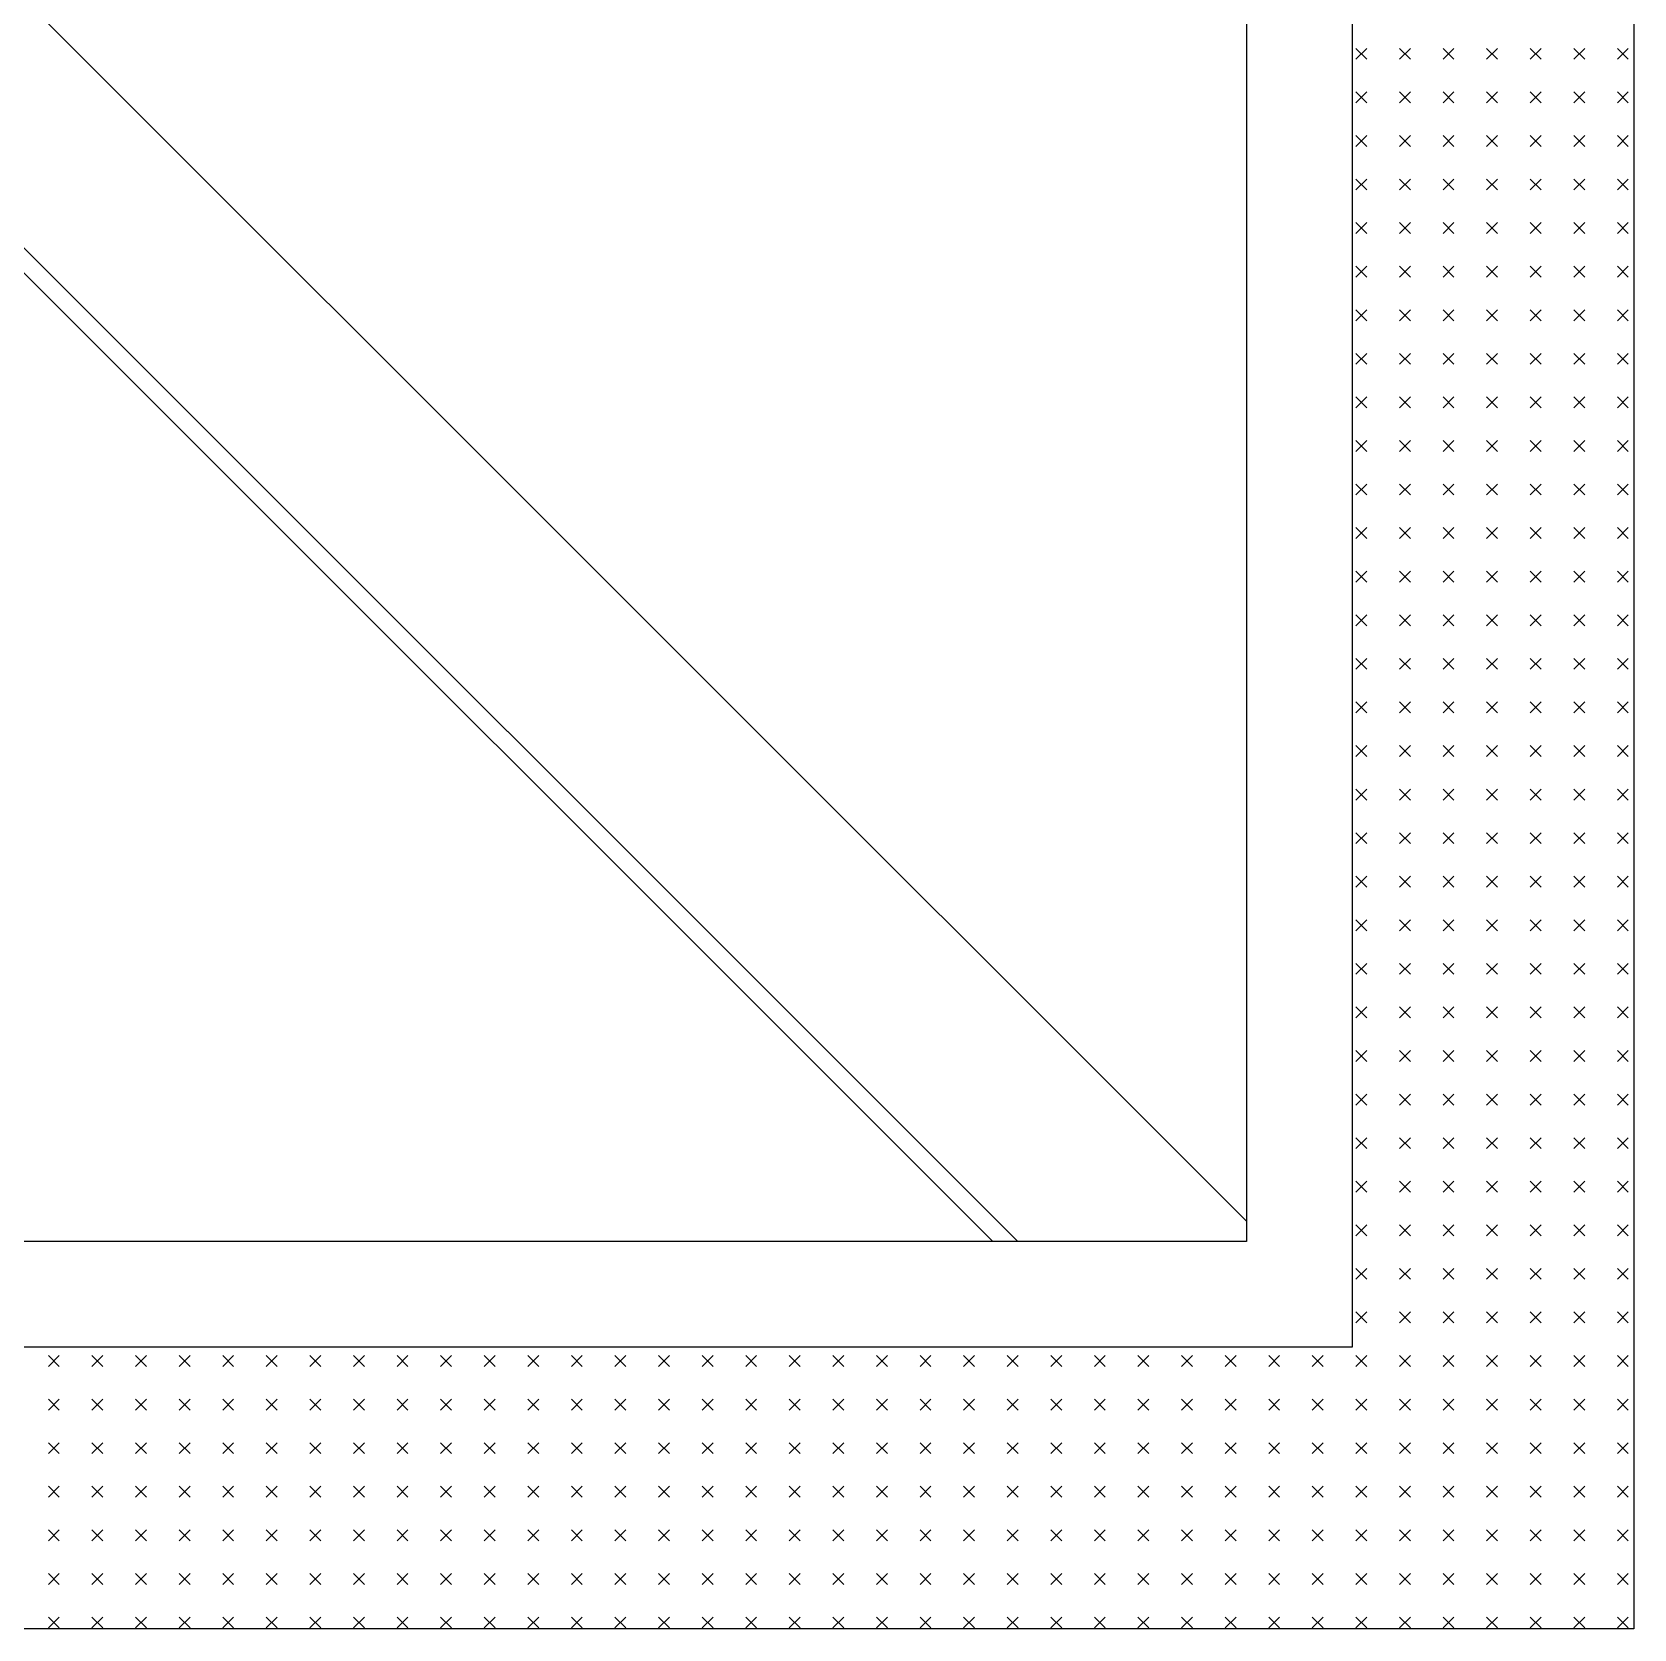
# Model space of a CAD drawing. Extents: x -6243262 to 3079315, y -2914302 to 172723.
# Drawn here: x -5825971.1 to -5825509.5, y -773043.7 to -772583.3 of the extents above; entities that cross this region are included whole.
import ezdxf

# ---------------------------------------------------------------- set-up
doc = ezdxf.new("R2010")
doc.units = 0
doc.header["$LTSCALE"] = 1000
doc.layers.add('fur', color=253, linetype='Continuous')
doc.layers.add('WIRE-通讯', color=4, linetype='Continuous')

# ---------------------------------------------------------------- blocks, each defined once
blk = doc.blocks.new('$plan$00002641')
at = {"layer": 'fur', "color": 0}
for p, q in [((2038.9, -357.56), (2038.9, 393.54)), ((2008.45, -261.2), (1384.17, 363.09)), ((2008.45, -254.02), (1391.34, 363.09)), ((2008.45, -327.11), (2008.45, 363.09)), ((2002.59, -327.11), (1318.25, 357.23)), ((2044.44, 15.02), (2041.3, 18.16)), ((2044.44, 18.16), (2041.3, 15.02)), ((2057, 15.02), (2053.86, 18.16)), ((2057, 18.16), (2053.86, 15.02)), ((2069.56, 15.02), (2066.42, 18.16)), ((2069.56, 18.16), (2066.42, 15.02)), ((2082.12, 15.02), (2078.98, 18.16)), ((2082.12, 18.16), (2078.98, 15.02)), ((2094.68, 15.02), (2091.54, 18.16)), ((2094.68, 18.16), (2091.54, 15.02)), ((2107.24, 15.02), (2104.1, 18.16)), ((2107.24, 18.16), (2104.1, 15.02)), ((2119.8, 15.02), (2116.66, 18.16)), ((2119.8, 18.16), (2116.66, 15.02)), ((2044.44, 2.46), (2041.3, 5.6)), ((2044.44, 5.6), (2041.3, 2.46)), ((2057, 2.46), (2053.86, 5.6)), ((2057, 5.6), (2053.86, 2.46)), ((2069.56, 2.46), (2066.42, 5.6)), ((2069.56, 5.6), (2066.42, 2.46)), ((2082.12, 2.46), (2078.98, 5.6)), ((2082.12, 5.6), (2078.98, 2.46)), ((2094.68, 2.46), (2091.54, 5.6)), ((2094.68, 5.6), (2091.54, 2.46)), ((2107.24, 2.46), (2104.1, 5.6)), ((2107.24, 5.6), (2104.1, 2.46)), ((2119.8, 2.46), (2116.66, 5.6)), ((2119.8, 5.6), (2116.66, 2.46)), ((2044.44, -10.1), (2041.3, -6.96)), ((2044.44, -6.96), (2041.3, -10.1)), ((2057, -10.1), (2053.86, -6.96)), ((2057, -6.96), (2053.86, -10.1)), ((2069.56, -10.1), (2066.42, -6.96)), ((2069.56, -6.96), (2066.42, -10.1)), ((2082.12, -10.1), (2078.98, -6.96)), ((2082.12, -6.96), (2078.98, -10.1)), ((2094.68, -10.1), (2091.54, -6.96)), ((2094.68, -6.96), (2091.54, -10.1)), ((2107.24, -10.1), (2104.1, -6.96)), ((2107.24, -6.96), (2104.1, -10.1)), ((2119.8, -10.1), (2116.66, -6.96)), ((2119.8, -6.96), (2116.66, -10.1)), ((2044.44, -22.66), (2041.3, -19.52)), ((2044.44, -19.52), (2041.3, -22.66)), ((2057, -22.66), (2053.86, -19.52)), ((2057, -19.52), (2053.86, -22.66)), ((2069.56, -22.66), (2066.42, -19.52)), ((2069.56, -19.52), (2066.42, -22.66)), ((2082.12, -22.66), (2078.98, -19.52)), ((2082.12, -19.52), (2078.98, -22.66)), ((2094.68, -22.66), (2091.54, -19.52)), ((2094.68, -19.52), (2091.54, -22.66)), ((2107.24, -22.66), (2104.1, -19.52)), ((2107.24, -19.52), (2104.1, -22.66)), ((2119.8, -22.66), (2116.66, -19.52)), ((2119.8, -19.52), (2116.66, -22.66)), ((2044.44, -35.22), (2041.3, -32.08)), ((2044.44, -32.08), (2041.3, -35.22)), ((2057, -35.22), (2053.86, -32.08)), ((2057, -32.08), (2053.86, -35.22)), ((2069.56, -35.22), (2066.42, -32.08)), ((2069.56, -32.08), (2066.42, -35.22)), ((2082.12, -35.22), (2078.98, -32.08)), ((2082.12, -32.08), (2078.98, -35.22)), ((2094.68, -35.22), (2091.54, -32.08)), ((2094.68, -32.08), (2091.54, -35.22)), ((2107.24, -35.22), (2104.1, -32.08)), ((2107.24, -32.08), (2104.1, -35.22)), ((2119.8, -35.22), (2116.66, -32.08)), ((2119.8, -32.08), (2116.66, -35.22)), ((2044.44, -47.78), (2041.3, -44.64)), ((2044.44, -44.64), (2041.3, -47.78)), ((2057, -47.78), (2053.86, -44.64)), ((2057, -44.64), (2053.86, -47.78)), ((2069.56, -47.78), (2066.42, -44.64)), ((2069.56, -44.64), (2066.42, -47.78)), ((2082.12, -47.78), (2078.98, -44.64)), ((2082.12, -44.64), (2078.98, -47.78)), ((2094.68, -47.78), (2091.54, -44.64)), ((2094.68, -44.64), (2091.54, -47.78)), ((2107.24, -47.78), (2104.1, -44.64)), ((2107.24, -44.64), (2104.1, -47.78)), ((2119.8, -47.78), (2116.66, -44.64)), ((2119.8, -44.64), (2116.66, -47.78)), ((2044.44, -60.34), (2041.3, -57.2)), ((2044.44, -57.2), (2041.3, -60.34)), ((2057, -60.34), (2053.86, -57.2)), ((2057, -57.2), (2053.86, -60.34)), ((2069.56, -60.34), (2066.42, -57.2)), ((2069.56, -57.2), (2066.42, -60.34)), ((2082.12, -60.34), (2078.98, -57.2)), ((2082.12, -57.2), (2078.98, -60.34)), ((2094.68, -60.34), (2091.54, -57.2)), ((2094.68, -57.2), (2091.54, -60.34)), ((2107.24, -60.34), (2104.1, -57.2)), ((2107.24, -57.2), (2104.1, -60.34)), ((2119.8, -60.34), (2116.66, -57.2)), ((2119.8, -57.2), (2116.66, -60.34)), ((2044.44, -72.9), (2041.3, -69.76)), ((2044.44, -69.76), (2041.3, -72.9)), ((2057, -72.9), (2053.86, -69.76)), ((2057, -69.76), (2053.86, -72.9)), ((2069.56, -72.9), (2066.42, -69.76)), ((2069.56, -69.76), (2066.42, -72.9)), ((2082.12, -72.9), (2078.98, -69.76)), ((2082.12, -69.76), (2078.98, -72.9)), ((2094.68, -72.9), (2091.54, -69.76)), ((2094.68, -69.76), (2091.54, -72.9)), ((2107.24, -72.9), (2104.1, -69.76)), ((2107.24, -69.76), (2104.1, -72.9)), ((2119.8, -72.9), (2116.66, -69.76)), ((2119.8, -69.76), (2116.66, -72.9)), ((2044.44, -85.46), (2041.3, -82.32)), ((2044.44, -82.32), (2041.3, -85.46)), ((2057, -85.46), (2053.86, -82.32)), ((2057, -82.32), (2053.86, -85.46)), ((2069.56, -85.46), (2066.42, -82.32)), ((2069.56, -82.32), (2066.42, -85.46)), ((2082.12, -85.46), (2078.98, -82.32)), ((2082.12, -82.32), (2078.98, -85.46)), ((2094.68, -85.46), (2091.54, -82.32)), ((2094.68, -82.32), (2091.54, -85.46)), ((2107.24, -85.46), (2104.1, -82.32)), ((2107.24, -82.32), (2104.1, -85.46)), ((2119.8, -85.46), (2116.66, -82.32)), ((2119.8, -82.32), (2116.66, -85.46)), ((2044.44, -98.02), (2041.3, -94.88)), ((2044.44, -94.88), (2041.3, -98.02)), ((2057, -98.02), (2053.86, -94.88)), ((2057, -94.88), (2053.86, -98.02)), ((2069.56, -98.02), (2066.42, -94.88)), ((2069.56, -94.88), (2066.42, -98.02)), ((2082.12, -98.02), (2078.98, -94.88)), ((2082.12, -94.88), (2078.98, -98.02)), ((2094.68, -98.02), (2091.54, -94.88)), ((2094.68, -94.88), (2091.54, -98.02)), ((2107.24, -98.02), (2104.1, -94.88)), ((2107.24, -94.88), (2104.1, -98.02)), ((2119.8, -98.02), (2116.66, -94.88)), ((2119.8, -94.88), (2116.66, -98.02)), ((2044.44, -110.58), (2041.3, -107.44)), ((2044.44, -107.44), (2041.3, -110.58)), ((2057, -110.58), (2053.86, -107.44)), ((2057, -107.44), (2053.86, -110.58)), ((2069.56, -110.58), (2066.42, -107.44)), ((2069.56, -107.44), (2066.42, -110.58)), ((2082.12, -110.58), (2078.98, -107.44)), ((2082.12, -107.44), (2078.98, -110.58)), ((2094.68, -110.58), (2091.54, -107.44)), ((2094.68, -107.44), (2091.54, -110.58)), ((2107.24, -110.58), (2104.1, -107.44)), ((2107.24, -107.44), (2104.1, -110.58)), ((2119.8, -110.58), (2116.66, -107.44)), ((2119.8, -107.44), (2116.66, -110.58)), ((2044.44, -123.14), (2041.3, -120)), ((2044.44, -120), (2041.3, -123.14)), ((2057, -123.14), (2053.86, -120)), ((2057, -120), (2053.86, -123.14)), ((2069.56, -123.14), (2066.42, -120)), ((2069.56, -120), (2066.42, -123.14)), ((2082.12, -123.14), (2078.98, -120)), ((2082.12, -120), (2078.98, -123.14)), ((2094.68, -123.14), (2091.54, -120)), ((2094.68, -120), (2091.54, -123.14)), ((2107.24, -123.14), (2104.1, -120)), ((2107.24, -120), (2104.1, -123.14)), ((2119.8, -123.14), (2116.66, -120)), ((2119.8, -120), (2116.66, -123.14)), ((2044.44, -135.7), (2041.3, -132.56)), ((2044.44, -132.56), (2041.3, -135.7)), ((2057, -135.7), (2053.86, -132.56)), ((2057, -132.56), (2053.86, -135.7)), ((2069.56, -135.7), (2066.42, -132.56)), ((2069.56, -132.56), (2066.42, -135.7)), ((2082.12, -135.7), (2078.98, -132.56)), ((2082.12, -132.56), (2078.98, -135.7)), ((2094.68, -135.7), (2091.54, -132.56)), ((2094.68, -132.56), (2091.54, -135.7)), ((2107.24, -135.7), (2104.1, -132.56)), ((2107.24, -132.56), (2104.1, -135.7)), ((2119.8, -135.7), (2116.66, -132.56)), ((2119.8, -132.56), (2116.66, -135.7)), ((2044.44, -148.26), (2041.3, -145.12)), ((2044.44, -145.12), (2041.3, -148.26)), ((2057, -148.26), (2053.86, -145.12)), ((2057, -145.12), (2053.86, -148.26)), ((2069.56, -148.26), (2066.42, -145.12)), ((2069.56, -145.12), (2066.42, -148.26)), ((2082.12, -148.26), (2078.98, -145.12)), ((2082.12, -145.12), (2078.98, -148.26)), ((2094.68, -148.26), (2091.54, -145.12)), ((2094.68, -145.12), (2091.54, -148.26)), ((2107.24, -148.26), (2104.1, -145.12)), ((2107.24, -145.12), (2104.1, -148.26)), ((2119.8, -148.26), (2116.66, -145.12)), ((2119.8, -145.12), (2116.66, -148.26)), ((2044.44, -160.82), (2041.3, -157.68)), ((2044.44, -157.68), (2041.3, -160.82)), ((2057, -160.82), (2053.86, -157.68)), ((2057, -157.68), (2053.86, -160.82)), ((2069.56, -160.82), (2066.42, -157.68)), ((2069.56, -157.68), (2066.42, -160.82)), ((2082.12, -160.82), (2078.98, -157.68)), ((2082.12, -157.68), (2078.98, -160.82)), ((2094.68, -160.82), (2091.54, -157.68)), ((2094.68, -157.68), (2091.54, -160.82)), ((2107.24, -160.82), (2104.1, -157.68)), ((2107.24, -157.68), (2104.1, -160.82)), ((2119.8, -160.82), (2116.66, -157.68)), ((2119.8, -157.68), (2116.66, -160.82)), ((2044.44, -173.38), (2041.3, -170.24)), ((2044.44, -170.24), (2041.3, -173.38)), ((2057, -173.38), (2053.86, -170.24)), ((2057, -170.24), (2053.86, -173.38)), ((2069.56, -173.38), (2066.42, -170.24)), ((2069.56, -170.24), (2066.42, -173.38)), ((2082.12, -173.38), (2078.98, -170.24)), ((2082.12, -170.24), (2078.98, -173.38)), ((2094.68, -173.38), (2091.54, -170.24)), ((2094.68, -170.24), (2091.54, -173.38)), ((2107.24, -173.38), (2104.1, -170.24)), ((2107.24, -170.24), (2104.1, -173.38)), ((2119.8, -173.38), (2116.66, -170.24)), ((2119.8, -170.24), (2116.66, -173.38)), ((2044.44, -185.94), (2041.3, -182.8)), ((2044.44, -182.8), (2041.3, -185.94)), ((2057, -185.94), (2053.86, -182.8)), ((2057, -182.8), (2053.86, -185.94)), ((2069.56, -185.94), (2066.42, -182.8)), ((2069.56, -182.8), (2066.42, -185.94)), ((2082.12, -185.94), (2078.98, -182.8)), ((2082.12, -182.8), (2078.98, -185.94)), ((2094.68, -185.94), (2091.54, -182.8)), ((2094.68, -182.8), (2091.54, -185.94)), ((2107.24, -185.94), (2104.1, -182.8)), ((2107.24, -182.8), (2104.1, -185.94)), ((2119.8, -185.94), (2116.66, -182.8)), ((2119.8, -182.8), (2116.66, -185.94)), ((2044.44, -195.36), (2041.3, -198.5)), ((2044.44, -198.5), (2041.3, -195.36)), ((2057, -198.5), (2053.86, -195.36)), ((2057, -195.36), (2053.86, -198.5)), ((2069.56, -198.5), (2066.42, -195.36)), ((2069.56, -195.36), (2066.42, -198.5)), ((2082.12, -198.5), (2078.98, -195.36)), ((2082.12, -195.36), (2078.98, -198.5)), ((2094.68, -198.5), (2091.54, -195.36)), ((2094.68, -195.36), (2091.54, -198.5)), ((2107.24, -198.5), (2104.1, -195.36)), ((2107.24, -195.36), (2104.1, -198.5)), ((2119.8, -198.5), (2116.66, -195.36)), ((2119.8, -195.36), (2116.66, -198.5)), ((2044.44, -207.92), (2041.3, -211.06)), ((2044.44, -211.06), (2041.3, -207.92)), ((2057, -207.92), (2053.86, -211.06)), ((2057, -211.06), (2053.86, -207.92)), ((2069.56, -211.06), (2066.42, -207.92)), ((2069.56, -207.92), (2066.42, -211.06)), ((2082.12, -211.06), (2078.98, -207.92)), ((2082.12, -207.92), (2078.98, -211.06)), ((2094.68, -211.06), (2091.54, -207.92)), ((2094.68, -207.92), (2091.54, -211.06)), ((2107.24, -211.06), (2104.1, -207.92)), ((2107.24, -207.92), (2104.1, -211.06)), ((2119.8, -211.06), (2116.66, -207.92)), ((2119.8, -207.92), (2116.66, -211.06)), ((2044.44, -220.48), (2041.3, -223.62)), ((2044.44, -223.62), (2041.3, -220.48)), ((2057, -220.48), (2053.86, -223.62)), ((2057, -223.62), (2053.86, -220.48)), ((2069.56, -223.62), (2066.42, -220.48)), ((2069.56, -220.48), (2066.42, -223.62)), ((2082.12, -223.62), (2078.98, -220.48)), ((2082.12, -220.48), (2078.98, -223.62)), ((2094.68, -223.62), (2091.54, -220.48)), ((2094.68, -220.48), (2091.54, -223.62)), ((2107.24, -223.62), (2104.1, -220.48)), ((2107.24, -220.48), (2104.1, -223.62)), ((2119.8, -223.62), (2116.66, -220.48)), ((2119.8, -220.48), (2116.66, -223.62)), ((2044.44, -233.04), (2041.3, -236.18)), ((2044.44, -236.18), (2041.3, -233.04)), ((2057, -236.18), (2053.86, -233.04)), ((2057, -233.04), (2053.86, -236.18)), ((2069.56, -236.18), (2066.42, -233.04)), ((2069.56, -233.04), (2066.42, -236.18)), ((2082.12, -236.18), (2078.98, -233.04)), ((2082.12, -233.04), (2078.98, -236.18)), ((2094.68, -236.18), (2091.54, -233.04)), ((2094.68, -233.04), (2091.54, -236.18)), ((2107.24, -236.18), (2104.1, -233.04)), ((2107.24, -233.04), (2104.1, -236.18)), ((2119.8, -236.18), (2116.66, -233.04)), ((2119.8, -233.04), (2116.66, -236.18)), ((2044.44, -248.74), (2041.3, -245.6)), ((2044.44, -245.6), (2041.3, -248.74)), ((2057, -248.74), (2053.86, -245.6)), ((2057, -245.6), (2053.86, -248.74)), ((2069.56, -248.74), (2066.42, -245.6)), ((2069.56, -245.6), (2066.42, -248.74)), ((2082.12, -248.74), (2078.98, -245.6)), ((2082.12, -245.6), (2078.98, -248.74)), ((2094.68, -248.74), (2091.54, -245.6)), ((2094.68, -245.6), (2091.54, -248.74)), ((2107.24, -248.74), (2104.1, -245.6)), ((2107.24, -245.6), (2104.1, -248.74)), ((2119.8, -248.74), (2116.66, -245.6)), ((2119.8, -245.6), (2116.66, -248.74)), ((2044.44, -261.3), (2041.3, -258.16)), ((2044.44, -258.16), (2041.3, -261.3)), ((2057, -261.3), (2053.86, -258.16)), ((2057, -258.16), (2053.86, -261.3)), ((2069.56, -261.3), (2066.42, -258.16)), ((2069.56, -258.16), (2066.42, -261.3)), ((2082.12, -261.3), (2078.98, -258.16)), ((2082.12, -258.16), (2078.98, -261.3)), ((2094.68, -261.3), (2091.54, -258.16)), ((2094.68, -258.16), (2091.54, -261.3)), ((2107.24, -261.3), (2104.1, -258.16)), ((2107.24, -258.16), (2104.1, -261.3)), ((2119.8, -261.3), (2116.66, -258.16)), ((2119.8, -258.16), (2116.66, -261.3)), ((2044.44, -273.86), (2041.3, -270.72)), ((2044.44, -270.72), (2041.3, -273.86)), ((2057, -273.86), (2053.86, -270.72)), ((2057, -270.72), (2053.86, -273.86)), ((2069.56, -273.86), (2066.42, -270.72)), ((2069.56, -270.72), (2066.42, -273.86)), ((2082.12, -273.86), (2078.98, -270.72)), ((2082.12, -270.72), (2078.98, -273.86)), ((2094.68, -273.86), (2091.54, -270.72)), ((2094.68, -270.72), (2091.54, -273.86)), ((2107.24, -273.86), (2104.1, -270.72)), ((2107.24, -270.72), (2104.1, -273.86)), ((2119.8, -273.86), (2116.66, -270.72)), ((2119.8, -270.72), (2116.66, -273.86)), ((2044.44, -286.42), (2041.3, -283.28)), ((2044.44, -283.28), (2041.3, -286.42)), ((2057, -286.42), (2053.86, -283.28)), ((2057, -283.28), (2053.86, -286.42)), ((2069.56, -286.42), (2066.42, -283.28)), ((2069.56, -283.28), (2066.42, -286.42)), ((2082.12, -286.42), (2078.98, -283.28)), ((2082.12, -283.28), (2078.98, -286.42)), ((2094.68, -286.42), (2091.54, -283.28)), ((2094.68, -283.28), (2091.54, -286.42)), ((2107.24, -286.42), (2104.1, -283.28)), ((2107.24, -283.28), (2104.1, -286.42)), ((2119.8, -286.42), (2116.66, -283.28)), ((2119.8, -283.28), (2116.66, -286.42)), ((2044.44, -298.98), (2041.3, -295.84)), ((2044.44, -295.84), (2041.3, -298.98)), ((2057, -298.98), (2053.86, -295.84)), ((2057, -295.84), (2053.86, -298.98)), ((2069.56, -298.98), (2066.42, -295.84)), ((2069.56, -295.84), (2066.42, -298.98)), ((2082.12, -298.98), (2078.98, -295.84)), ((2082.12, -295.84), (2078.98, -298.98)), ((2094.68, -298.98), (2091.54, -295.84)), ((2094.68, -295.84), (2091.54, -298.98)), ((2107.24, -298.98), (2104.1, -295.84)), ((2107.24, -295.84), (2104.1, -298.98)), ((2119.8, -298.98), (2116.66, -295.84)), ((2119.8, -295.84), (2116.66, -298.98)), ((2044.44, -311.54), (2041.3, -308.4)), ((2044.44, -308.4), (2041.3, -311.54)), ((2057, -311.54), (2053.86, -308.4)), ((2057, -308.4), (2053.86, -311.54)), ((2069.56, -311.54), (2066.42, -308.4)), ((2069.56, -308.4), (2066.42, -311.54)), ((2082.12, -311.54), (2078.98, -308.4)), ((2082.12, -308.4), (2078.98, -311.54)), ((2094.68, -311.54), (2091.54, -308.4)), ((2094.68, -308.4), (2091.54, -311.54)), ((2107.24, -311.54), (2104.1, -308.4)), ((2107.24, -308.4), (2104.1, -311.54)), ((2119.8, -311.54), (2116.66, -308.4)), ((2119.8, -308.4), (2116.66, -311.54)), ((2044.44, -324.1), (2041.3, -320.96)), ((2044.44, -320.96), (2041.3, -324.1)), ((2057, -324.1), (2053.86, -320.96)), ((2057, -320.96), (2053.86, -324.1)), ((2069.56, -324.1), (2066.42, -320.96)), ((2069.56, -320.96), (2066.42, -324.1)), ((2082.12, -324.1), (2078.98, -320.96)), ((2082.12, -320.96), (2078.98, -324.1)), ((2094.68, -324.1), (2091.54, -320.96)), ((2094.68, -320.96), (2091.54, -324.1)), ((2107.24, -324.1), (2104.1, -320.96)), ((2107.24, -320.96), (2104.1, -324.1)), ((2119.8, -324.1), (2116.66, -320.96)), ((2119.8, -320.96), (2116.66, -324.1)), ((1318.25, -327.11), (2008.45, -327.11)), ((2044.44, -336.66), (2041.3, -333.52)), ((2044.44, -333.52), (2041.3, -336.66)), ((2057, -336.66), (2053.86, -333.52)), ((2057, -333.52), (2053.86, -336.66)), ((2069.56, -336.66), (2066.42, -333.52)), ((2069.56, -333.52), (2066.42, -336.66)), ((2082.12, -336.66), (2078.98, -333.52)), ((2082.12, -333.52), (2078.98, -336.66)), ((2094.68, -336.66), (2091.54, -333.52)), ((2094.68, -333.52), (2091.54, -336.66)), ((2107.24, -336.66), (2104.1, -333.52)), ((2107.24, -333.52), (2104.1, -336.66)), ((2119.8, -336.66), (2116.66, -333.52)), ((2119.8, -333.52), (2116.66, -336.66)), ((2044.44, -349.22), (2041.3, -346.08)), ((2044.44, -346.08), (2041.3, -349.22)), ((2057, -349.22), (2053.86, -346.08)), ((2057, -346.08), (2053.86, -349.22)), ((2069.56, -349.22), (2066.42, -346.08)), ((2069.56, -346.08), (2066.42, -349.22)), ((2082.12, -349.22), (2078.98, -346.08)), ((2082.12, -346.08), (2078.98, -349.22)), ((2094.68, -349.22), (2091.54, -346.08)), ((2094.68, -346.08), (2091.54, -349.22)), ((2107.24, -349.22), (2104.1, -346.08)), ((2107.24, -346.08), (2104.1, -349.22)), ((2119.8, -349.22), (2116.66, -346.08)), ((2119.8, -346.08), (2116.66, -349.22)), ((1287.8, -357.56), (2038.9, -357.56)), ((1667.64, -358.64), (1664.5, -361.78)), ((1667.64, -361.78), (1664.5, -358.64)), ((1680.2, -358.64), (1677.06, -361.78)), ((1680.2, -361.78), (1677.06, -358.64)), ((1692.76, -358.64), (1689.62, -361.78)), ((1692.76, -361.78), (1689.62, -358.64)), ((1705.32, -358.64), (1702.18, -361.78)), ((1705.32, -361.78), (1702.18, -358.64)), ((1717.88, -358.64), (1714.74, -361.78)), ((1717.88, -361.78), (1714.74, -358.64)), ((1730.44, -358.64), (1727.3, -361.78)), ((1730.44, -361.78), (1727.3, -358.64)), ((1743, -358.64), (1739.86, -361.78)), ((1743, -361.78), (1739.86, -358.64)), ((1755.56, -358.64), (1752.42, -361.78)), ((1755.56, -361.78), (1752.42, -358.64)), ((1768.12, -358.64), (1764.98, -361.78)), ((1768.12, -361.78), (1764.98, -358.64)), ((1780.68, -358.64), (1777.54, -361.78)), ((1780.68, -361.78), (1777.54, -358.64)), ((1793.24, -358.64), (1790.1, -361.78)), ((1793.24, -361.78), (1790.1, -358.64)), ((1805.8, -358.64), (1802.66, -361.78)), ((1805.8, -361.78), (1802.66, -358.64)), ((1818.36, -358.64), (1815.22, -361.78)), ((1818.36, -361.78), (1815.22, -358.64)), ((1830.92, -358.64), (1827.78, -361.78)), ((1830.92, -361.78), (1827.78, -358.64)), ((1843.48, -358.64), (1840.34, -361.78)), ((1843.48, -361.78), (1840.34, -358.64)), ((1856.04, -358.64), (1852.9, -361.78)), ((1856.04, -361.78), (1852.9, -358.64)), ((1868.6, -358.64), (1865.46, -361.78)), ((1868.6, -361.78), (1865.46, -358.64)), ((1881.16, -358.64), (1878.02, -361.78)), ((1881.16, -361.78), (1878.02, -358.64)), ((1893.72, -358.64), (1890.58, -361.78)), ((1893.72, -361.78), (1890.58, -358.64)), ((1906.28, -358.64), (1903.14, -361.78)), ((1906.28, -361.78), (1903.14, -358.64)), ((1918.84, -358.64), (1915.7, -361.78)), ((1918.84, -361.78), (1915.7, -358.64)), ((1931.4, -361.78), (1928.26, -358.64)), ((1931.4, -358.64), (1928.26, -361.78)), ((1943.96, -361.78), (1940.82, -358.64)), ((1943.96, -358.64), (1940.82, -361.78)), ((1956.52, -361.78), (1953.38, -358.64)), ((1956.52, -358.64), (1953.38, -361.78)), ((1969.08, -361.78), (1965.94, -358.64)), ((1969.08, -358.64), (1965.94, -361.78)), ((1981.64, -361.78), (1978.5, -358.64)), ((1981.64, -358.64), (1978.5, -361.78)), ((1994.2, -361.78), (1991.06, -358.64)), ((1994.2, -358.64), (1991.06, -361.78)), ((2006.76, -361.78), (2003.62, -358.64)), ((2006.76, -358.64), (2003.62, -361.78)), ((2019.32, -361.78), (2016.18, -358.64)), ((2019.32, -358.64), (2016.18, -361.78)), ((2031.88, -361.78), (2028.74, -358.64)), ((2031.88, -358.64), (2028.74, -361.78)), ((2044.44, -361.78), (2041.3, -358.64)), ((2044.44, -358.64), (2041.3, -361.78)), ((2057, -361.78), (2053.86, -358.64)), ((2057, -358.64), (2053.86, -361.78)), ((2069.56, -361.78), (2066.42, -358.64)), ((2069.56, -358.64), (2066.42, -361.78)), ((2082.12, -361.78), (2078.98, -358.64)), ((2082.12, -358.64), (2078.98, -361.78)), ((2094.68, -361.78), (2091.54, -358.64)), ((2094.68, -358.64), (2091.54, -361.78)), ((2107.24, -361.78), (2104.1, -358.64)), ((2107.24, -358.64), (2104.1, -361.78)), ((2119.8, -361.78), (2116.66, -358.64)), ((2119.8, -358.64), (2116.66, -361.78)), ((1667.64, -371.2), (1664.5, -374.34)), ((1667.64, -374.34), (1664.5, -371.2)), ((1680.2, -371.2), (1677.06, -374.34)), ((1680.2, -374.34), (1677.06, -371.2)), ((1692.76, -371.2), (1689.62, -374.34)), ((1692.76, -374.34), (1689.62, -371.2)), ((1705.32, -371.2), (1702.18, -374.34)), ((1705.32, -374.34), (1702.18, -371.2)), ((1717.88, -371.2), (1714.74, -374.34)), ((1717.88, -374.34), (1714.74, -371.2)), ((1730.44, -371.2), (1727.3, -374.34)), ((1730.44, -374.34), (1727.3, -371.2)), ((1743, -371.2), (1739.86, -374.34)), ((1743, -374.34), (1739.86, -371.2)), ((1755.56, -371.2), (1752.42, -374.34)), ((1755.56, -374.34), (1752.42, -371.2)), ((1768.12, -371.2), (1764.98, -374.34)), ((1768.12, -374.34), (1764.98, -371.2)), ((1780.68, -371.2), (1777.54, -374.34)), ((1780.68, -374.34), (1777.54, -371.2)), ((1793.24, -371.2), (1790.1, -374.34)), ((1793.24, -374.34), (1790.1, -371.2)), ((1805.8, -371.2), (1802.66, -374.34)), ((1805.8, -374.34), (1802.66, -371.2)), ((1818.36, -371.2), (1815.22, -374.34)), ((1818.36, -374.34), (1815.22, -371.2)), ((1830.92, -371.2), (1827.78, -374.34)), ((1830.92, -374.34), (1827.78, -371.2)), ((1843.48, -371.2), (1840.34, -374.34)), ((1843.48, -374.34), (1840.34, -371.2)), ((1856.04, -371.2), (1852.9, -374.34)), ((1856.04, -374.34), (1852.9, -371.2)), ((1868.6, -371.2), (1865.46, -374.34)), ((1868.6, -374.34), (1865.46, -371.2)), ((1881.16, -371.2), (1878.02, -374.34)), ((1881.16, -374.34), (1878.02, -371.2)), ((1893.72, -371.2), (1890.58, -374.34)), ((1893.72, -374.34), (1890.58, -371.2)), ((1906.28, -371.2), (1903.14, -374.34)), ((1906.28, -374.34), (1903.14, -371.2)), ((1918.84, -374.34), (1915.7, -371.2)), ((1918.84, -371.2), (1915.7, -374.34)), ((1931.4, -374.34), (1928.26, -371.2)), ((1931.4, -371.2), (1928.26, -374.34)), ((1943.96, -374.34), (1940.82, -371.2)), ((1943.96, -371.2), (1940.82, -374.34)), ((1956.52, -374.34), (1953.38, -371.2)), ((1956.52, -371.2), (1953.38, -374.34)), ((1969.08, -374.34), (1965.94, -371.2)), ((1969.08, -371.2), (1965.94, -374.34)), ((1981.64, -374.34), (1978.5, -371.2)), ((1981.64, -371.2), (1978.5, -374.34)), ((1994.2, -374.34), (1991.06, -371.2)), ((1994.2, -371.2), (1991.06, -374.34)), ((2006.76, -374.34), (2003.62, -371.2)), ((2006.76, -371.2), (2003.62, -374.34)), ((2019.32, -374.34), (2016.18, -371.2)), ((2019.32, -371.2), (2016.18, -374.34)), ((2031.88, -374.34), (2028.74, -371.2)), ((2031.88, -371.2), (2028.74, -374.34)), ((2044.44, -374.34), (2041.3, -371.2)), ((2044.44, -371.2), (2041.3, -374.34)), ((2057, -374.34), (2053.86, -371.2)), ((2057, -371.2), (2053.86, -374.34)), ((2069.56, -374.34), (2066.42, -371.2)), ((2069.56, -371.2), (2066.42, -374.34)), ((2082.12, -374.34), (2078.98, -371.2)), ((2082.12, -371.2), (2078.98, -374.34)), ((2094.68, -374.34), (2091.54, -371.2)), ((2094.68, -371.2), (2091.54, -374.34)), ((2107.24, -374.34), (2104.1, -371.2)), ((2107.24, -371.2), (2104.1, -374.34)), ((2119.8, -374.34), (2116.66, -371.2)), ((2119.8, -371.2), (2116.66, -374.34)), ((1667.64, -383.76), (1664.5, -386.9)), ((1667.64, -386.9), (1664.5, -383.76)), ((1680.2, -383.76), (1677.06, -386.9)), ((1680.2, -386.9), (1677.06, -383.76)), ((1692.76, -383.76), (1689.62, -386.9)), ((1692.76, -386.9), (1689.62, -383.76)), ((1705.32, -383.76), (1702.18, -386.9)), ((1705.32, -386.9), (1702.18, -383.76)), ((1717.88, -383.76), (1714.74, -386.9)), ((1717.88, -386.9), (1714.74, -383.76)), ((1730.44, -383.76), (1727.3, -386.9)), ((1730.44, -386.9), (1727.3, -383.76)), ((1743, -383.76), (1739.86, -386.9)), ((1743, -386.9), (1739.86, -383.76)), ((1755.56, -383.76), (1752.42, -386.9)), ((1755.56, -386.9), (1752.42, -383.76)), ((1768.12, -383.76), (1764.98, -386.9)), ((1768.12, -386.9), (1764.98, -383.76)), ((1780.68, -383.76), (1777.54, -386.9)), ((1780.68, -386.9), (1777.54, -383.76)), ((1793.24, -383.76), (1790.1, -386.9)), ((1793.24, -386.9), (1790.1, -383.76)), ((1805.8, -383.76), (1802.66, -386.9)), ((1805.8, -386.9), (1802.66, -383.76)), ((1818.36, -383.76), (1815.22, -386.9)), ((1818.36, -386.9), (1815.22, -383.76)), ((1830.92, -383.76), (1827.78, -386.9)), ((1830.92, -386.9), (1827.78, -383.76)), ((1843.48, -383.76), (1840.34, -386.9)), ((1843.48, -386.9), (1840.34, -383.76)), ((1856.04, -383.76), (1852.9, -386.9)), ((1856.04, -386.9), (1852.9, -383.76)), ((1868.6, -383.76), (1865.46, -386.9)), ((1868.6, -386.9), (1865.46, -383.76)), ((1881.16, -383.76), (1878.02, -386.9)), ((1881.16, -386.9), (1878.02, -383.76)), ((1893.72, -383.76), (1890.58, -386.9)), ((1893.72, -386.9), (1890.58, -383.76)), ((1906.28, -386.9), (1903.14, -383.76)), ((1906.28, -383.76), (1903.14, -386.9)), ((1918.84, -386.9), (1915.7, -383.76)), ((1918.84, -383.76), (1915.7, -386.9)), ((1931.4, -386.9), (1928.26, -383.76)), ((1931.4, -383.76), (1928.26, -386.9)), ((1943.96, -386.9), (1940.82, -383.76)), ((1943.96, -383.76), (1940.82, -386.9)), ((1956.52, -386.9), (1953.38, -383.76)), ((1956.52, -383.76), (1953.38, -386.9)), ((1969.08, -386.9), (1965.94, -383.76)), ((1969.08, -383.76), (1965.94, -386.9)), ((1981.64, -386.9), (1978.5, -383.76)), ((1981.64, -383.76), (1978.5, -386.9)), ((1994.2, -386.9), (1991.06, -383.76)), ((1994.2, -383.76), (1991.06, -386.9)), ((2006.76, -386.9), (2003.62, -383.76)), ((2006.76, -383.76), (2003.62, -386.9)), ((2019.32, -386.9), (2016.18, -383.76)), ((2019.32, -383.76), (2016.18, -386.9)), ((2031.88, -386.9), (2028.74, -383.76)), ((2031.88, -383.76), (2028.74, -386.9)), ((2044.44, -386.9), (2041.3, -383.76)), ((2044.44, -383.76), (2041.3, -386.9)), ((2057, -386.9), (2053.86, -383.76)), ((2057, -383.76), (2053.86, -386.9)), ((2069.56, -386.9), (2066.42, -383.76)), ((2069.56, -383.76), (2066.42, -386.9)), ((2082.12, -386.9), (2078.98, -383.76)), ((2082.12, -383.76), (2078.98, -386.9)), ((2094.68, -386.9), (2091.54, -383.76)), ((2094.68, -383.76), (2091.54, -386.9)), ((2107.24, -386.9), (2104.1, -383.76)), ((2107.24, -383.76), (2104.1, -386.9)), ((2119.8, -386.9), (2116.66, -383.76)), ((2119.8, -383.76), (2116.66, -386.9)), ((1667.64, -396.32), (1664.5, -399.46)), ((1667.64, -399.46), (1664.5, -396.32)), ((1680.2, -396.32), (1677.06, -399.46)), ((1680.2, -399.46), (1677.06, -396.32)), ((1692.76, -396.32), (1689.62, -399.46)), ((1692.76, -399.46), (1689.62, -396.32)), ((1705.32, -396.32), (1702.18, -399.46)), ((1705.32, -399.46), (1702.18, -396.32)), ((1717.88, -396.32), (1714.74, -399.46)), ((1717.88, -399.46), (1714.74, -396.32)), ((1730.44, -396.32), (1727.3, -399.46)), ((1730.44, -399.46), (1727.3, -396.32)), ((1743, -396.32), (1739.86, -399.46)), ((1743, -399.46), (1739.86, -396.32)), ((1755.56, -396.32), (1752.42, -399.46)), ((1755.56, -399.46), (1752.42, -396.32)), ((1768.12, -396.32), (1764.98, -399.46)), ((1768.12, -399.46), (1764.98, -396.32)), ((1780.68, -396.32), (1777.54, -399.46)), ((1780.68, -399.46), (1777.54, -396.32)), ((1793.24, -396.32), (1790.1, -399.46)), ((1793.24, -399.46), (1790.1, -396.32)), ((1805.8, -396.32), (1802.66, -399.46)), ((1805.8, -399.46), (1802.66, -396.32)), ((1818.36, -396.32), (1815.22, -399.46)), ((1818.36, -399.46), (1815.22, -396.32)), ((1830.92, -396.32), (1827.78, -399.46)), ((1830.92, -399.46), (1827.78, -396.32)), ((1843.48, -396.32), (1840.34, -399.46)), ((1843.48, -399.46), (1840.34, -396.32)), ((1856.04, -396.32), (1852.9, -399.46)), ((1856.04, -399.46), (1852.9, -396.32)), ((1868.6, -396.32), (1865.46, -399.46)), ((1868.6, -399.46), (1865.46, -396.32)), ((1881.16, -396.32), (1878.02, -399.46)), ((1881.16, -399.46), (1878.02, -396.32)), ((1893.72, -399.46), (1890.58, -396.32)), ((1893.72, -396.32), (1890.58, -399.46)), ((1906.28, -399.46), (1903.14, -396.32)), ((1906.28, -396.32), (1903.14, -399.46)), ((1918.84, -399.46), (1915.7, -396.32)), ((1918.84, -396.32), (1915.7, -399.46)), ((1931.4, -399.46), (1928.26, -396.32)), ((1931.4, -396.32), (1928.26, -399.46)), ((1943.96, -399.46), (1940.82, -396.32)), ((1943.96, -396.32), (1940.82, -399.46)), ((1956.52, -399.46), (1953.38, -396.32)), ((1956.52, -396.32), (1953.38, -399.46)), ((1969.08, -399.46), (1965.94, -396.32)), ((1969.08, -396.32), (1965.94, -399.46)), ((1981.64, -399.46), (1978.5, -396.32)), ((1981.64, -396.32), (1978.5, -399.46)), ((1994.2, -399.46), (1991.06, -396.32)), ((1994.2, -396.32), (1991.06, -399.46)), ((2006.76, -399.46), (2003.62, -396.32)), ((2006.76, -396.32), (2003.62, -399.46)), ((2019.32, -399.46), (2016.18, -396.32)), ((2019.32, -396.32), (2016.18, -399.46)), ((2031.88, -399.46), (2028.74, -396.32)), ((2031.88, -396.32), (2028.74, -399.46)), ((2044.44, -399.46), (2041.3, -396.32)), ((2044.44, -396.32), (2041.3, -399.46)), ((2057, -399.46), (2053.86, -396.32)), ((2057, -396.32), (2053.86, -399.46)), ((2069.56, -399.46), (2066.42, -396.32)), ((2069.56, -396.32), (2066.42, -399.46)), ((2082.12, -399.46), (2078.98, -396.32)), ((2082.12, -396.32), (2078.98, -399.46)), ((2094.68, -399.46), (2091.54, -396.32)), ((2094.68, -396.32), (2091.54, -399.46)), ((2107.24, -399.46), (2104.1, -396.32)), ((2107.24, -396.32), (2104.1, -399.46)), ((2119.8, -399.46), (2116.66, -396.32)), ((2119.8, -396.32), (2116.66, -399.46)), ((1667.64, -408.88), (1664.5, -412.02)), ((1667.64, -412.02), (1664.5, -408.88)), ((1680.2, -408.88), (1677.06, -412.02)), ((1680.2, -412.02), (1677.06, -408.88)), ((1692.76, -408.88), (1689.62, -412.02)), ((1692.76, -412.02), (1689.62, -408.88)), ((1705.32, -408.88), (1702.18, -412.02)), ((1705.32, -412.02), (1702.18, -408.88)), ((1717.88, -408.88), (1714.74, -412.02)), ((1717.88, -412.02), (1714.74, -408.88)), ((1730.44, -408.88), (1727.3, -412.02)), ((1730.44, -412.02), (1727.3, -408.88)), ((1743, -408.88), (1739.86, -412.02)), ((1743, -412.02), (1739.86, -408.88)), ((1755.56, -408.88), (1752.42, -412.02)), ((1755.56, -412.02), (1752.42, -408.88)), ((1768.12, -408.88), (1764.98, -412.02)), ((1768.12, -412.02), (1764.98, -408.88)), ((1780.68, -408.88), (1777.54, -412.02)), ((1780.68, -412.02), (1777.54, -408.88)), ((1793.24, -408.88), (1790.1, -412.02)), ((1793.24, -412.02), (1790.1, -408.88)), ((1805.8, -408.88), (1802.66, -412.02)), ((1805.8, -412.02), (1802.66, -408.88)), ((1818.36, -408.88), (1815.22, -412.02)), ((1818.36, -412.02), (1815.22, -408.88)), ((1830.92, -408.88), (1827.78, -412.02)), ((1830.92, -412.02), (1827.78, -408.88)), ((1843.48, -408.88), (1840.34, -412.02)), ((1843.48, -412.02), (1840.34, -408.88)), ((1856.04, -408.88), (1852.9, -412.02)), ((1856.04, -412.02), (1852.9, -408.88)), ((1868.6, -408.88), (1865.46, -412.02)), ((1868.6, -412.02), (1865.46, -408.88)), ((1881.16, -412.02), (1878.02, -408.88)), ((1881.16, -408.88), (1878.02, -412.02)), ((1893.72, -412.02), (1890.58, -408.88)), ((1893.72, -408.88), (1890.58, -412.02)), ((1906.28, -412.02), (1903.14, -408.88)), ((1906.28, -408.88), (1903.14, -412.02)), ((1918.84, -412.02), (1915.7, -408.88)), ((1918.84, -408.88), (1915.7, -412.02)), ((1931.4, -412.02), (1928.26, -408.88)), ((1931.4, -408.88), (1928.26, -412.02)), ((1943.96, -412.02), (1940.82, -408.88)), ((1943.96, -408.88), (1940.82, -412.02)), ((1956.52, -412.02), (1953.38, -408.88)), ((1956.52, -408.88), (1953.38, -412.02)), ((1969.08, -412.02), (1965.94, -408.88)), ((1969.08, -408.88), (1965.94, -412.02)), ((1981.64, -412.02), (1978.5, -408.88)), ((1981.64, -408.88), (1978.5, -412.02)), ((1994.2, -412.02), (1991.06, -408.88)), ((1994.2, -408.88), (1991.06, -412.02)), ((2006.76, -412.02), (2003.62, -408.88)), ((2006.76, -408.88), (2003.62, -412.02)), ((2019.32, -412.02), (2016.18, -408.88)), ((2019.32, -408.88), (2016.18, -412.02)), ((2031.88, -412.02), (2028.74, -408.88)), ((2031.88, -408.88), (2028.74, -412.02)), ((2044.44, -412.02), (2041.3, -408.88)), ((2044.44, -408.88), (2041.3, -412.02)), ((2057, -412.02), (2053.86, -408.88)), ((2057, -408.88), (2053.86, -412.02)), ((2069.56, -412.02), (2066.42, -408.88)), ((2069.56, -408.88), (2066.42, -412.02)), ((2082.12, -412.02), (2078.98, -408.88)), ((2082.12, -408.88), (2078.98, -412.02)), ((2094.68, -412.02), (2091.54, -408.88)), ((2094.68, -408.88), (2091.54, -412.02)), ((2107.24, -412.02), (2104.1, -408.88)), ((2107.24, -408.88), (2104.1, -412.02)), ((2119.8, -412.02), (2116.66, -408.88)), ((2119.8, -408.88), (2116.66, -412.02)), ((1667.64, -421.44), (1664.5, -424.58)), ((1667.64, -424.58), (1664.5, -421.44)), ((1680.2, -421.44), (1677.06, -424.58)), ((1680.2, -424.58), (1677.06, -421.44)), ((1692.76, -421.44), (1689.62, -424.58)), ((1692.76, -424.58), (1689.62, -421.44)), ((1705.32, -421.44), (1702.18, -424.58)), ((1705.32, -424.58), (1702.18, -421.44)), ((1717.88, -421.44), (1714.74, -424.58)), ((1717.88, -424.58), (1714.74, -421.44)), ((1730.44, -421.44), (1727.3, -424.58)), ((1730.44, -424.58), (1727.3, -421.44)), ((1743, -421.44), (1739.86, -424.58)), ((1743, -424.58), (1739.86, -421.44)), ((1755.56, -421.44), (1752.42, -424.58)), ((1755.56, -424.58), (1752.42, -421.44)), ((1768.12, -421.44), (1764.98, -424.58)), ((1768.12, -424.58), (1764.98, -421.44)), ((1780.68, -421.44), (1777.54, -424.58)), ((1780.68, -424.58), (1777.54, -421.44)), ((1793.24, -421.44), (1790.1, -424.58)), ((1793.24, -424.58), (1790.1, -421.44)), ((1805.8, -421.44), (1802.66, -424.58)), ((1805.8, -424.58), (1802.66, -421.44)), ((1818.36, -421.44), (1815.22, -424.58)), ((1818.36, -424.58), (1815.22, -421.44)), ((1830.92, -421.44), (1827.78, -424.58)), ((1830.92, -424.58), (1827.78, -421.44)), ((1843.48, -421.44), (1840.34, -424.58)), ((1843.48, -424.58), (1840.34, -421.44)), ((1856.04, -421.44), (1852.9, -424.58)), ((1856.04, -424.58), (1852.9, -421.44)), ((1868.6, -424.58), (1865.46, -421.44)), ((1868.6, -421.44), (1865.46, -424.58)), ((1881.16, -424.58), (1878.02, -421.44)), ((1881.16, -421.44), (1878.02, -424.58)), ((1893.72, -424.58), (1890.58, -421.44)), ((1893.72, -421.44), (1890.58, -424.58)), ((1906.28, -424.58), (1903.14, -421.44)), ((1906.28, -421.44), (1903.14, -424.58)), ((1918.84, -424.58), (1915.7, -421.44)), ((1918.84, -421.44), (1915.7, -424.58)), ((1931.4, -424.58), (1928.26, -421.44)), ((1931.4, -421.44), (1928.26, -424.58)), ((1943.96, -424.58), (1940.82, -421.44)), ((1943.96, -421.44), (1940.82, -424.58)), ((1956.52, -424.58), (1953.38, -421.44)), ((1956.52, -421.44), (1953.38, -424.58)), ((1969.08, -424.58), (1965.94, -421.44)), ((1969.08, -421.44), (1965.94, -424.58)), ((1981.64, -424.58), (1978.5, -421.44)), ((1981.64, -421.44), (1978.5, -424.58)), ((1994.2, -424.58), (1991.06, -421.44)), ((1994.2, -421.44), (1991.06, -424.58)), ((2006.76, -424.58), (2003.62, -421.44)), ((2006.76, -421.44), (2003.62, -424.58)), ((2019.32, -424.58), (2016.18, -421.44)), ((2019.32, -421.44), (2016.18, -424.58)), ((2031.88, -424.58), (2028.74, -421.44)), ((2031.88, -421.44), (2028.74, -424.58)), ((2044.44, -424.58), (2041.3, -421.44)), ((2044.44, -421.44), (2041.3, -424.58)), ((2057, -424.58), (2053.86, -421.44)), ((2057, -421.44), (2053.86, -424.58)), ((2069.56, -424.58), (2066.42, -421.44)), ((2069.56, -421.44), (2066.42, -424.58)), ((2082.12, -424.58), (2078.98, -421.44)), ((2082.12, -421.44), (2078.98, -424.58)), ((2094.68, -424.58), (2091.54, -421.44)), ((2094.68, -421.44), (2091.54, -424.58)), ((2107.24, -424.58), (2104.1, -421.44)), ((2107.24, -421.44), (2104.1, -424.58)), ((2119.8, -424.58), (2116.66, -421.44)), ((2119.8, -421.44), (2116.66, -424.58)), ((1667.64, -434), (1664.5, -437.14)), ((1667.64, -437.14), (1664.5, -434)), ((1680.2, -434), (1677.06, -437.14)), ((1680.2, -437.14), (1677.06, -434)), ((1692.76, -434), (1689.62, -437.14)), ((1692.76, -437.14), (1689.62, -434)), ((1705.32, -434), (1702.18, -437.14)), ((1705.32, -437.14), (1702.18, -434)), ((1717.88, -434), (1714.74, -437.14)), ((1717.88, -437.14), (1714.74, -434)), ((1730.44, -434), (1727.3, -437.14)), ((1730.44, -437.14), (1727.3, -434)), ((1743, -434), (1739.86, -437.14)), ((1743, -437.14), (1739.86, -434)), ((1755.56, -434), (1752.42, -437.14)), ((1755.56, -437.14), (1752.42, -434)), ((1768.12, -434), (1764.98, -437.14)), ((1768.12, -437.14), (1764.98, -434)), ((1780.68, -434), (1777.54, -437.14)), ((1780.68, -437.14), (1777.54, -434)), ((1793.24, -434), (1790.1, -437.14)), ((1793.24, -437.14), (1790.1, -434)), ((1805.8, -434), (1802.66, -437.14)), ((1805.8, -437.14), (1802.66, -434)), ((1818.36, -434), (1815.22, -437.14)), ((1818.36, -437.14), (1815.22, -434)), ((1830.92, -434), (1827.78, -437.14)), ((1830.92, -437.14), (1827.78, -434)), ((1843.48, -434), (1840.34, -437.14)), ((1843.48, -437.14), (1840.34, -434)), ((1856.04, -437.14), (1852.9, -434)), ((1856.04, -434), (1852.9, -437.14)), ((1868.6, -437.14), (1865.46, -434)), ((1868.6, -434), (1865.46, -437.14)), ((1881.16, -437.14), (1878.02, -434)), ((1881.16, -434), (1878.02, -437.14)), ((1893.72, -437.14), (1890.58, -434)), ((1893.72, -434), (1890.58, -437.14)), ((1906.28, -437.14), (1903.14, -434)), ((1906.28, -434), (1903.14, -437.14)), ((1918.84, -437.14), (1915.7, -434)), ((1918.84, -434), (1915.7, -437.14)), ((1931.4, -437.14), (1928.26, -434)), ((1931.4, -434), (1928.26, -437.14)), ((1943.96, -437.14), (1940.82, -434)), ((1943.96, -434), (1940.82, -437.14)), ((1956.52, -437.14), (1953.38, -434)), ((1956.52, -434), (1953.38, -437.14)), ((1969.08, -437.14), (1965.94, -434)), ((1969.08, -434), (1965.94, -437.14)), ((1981.64, -437.14), (1978.5, -434)), ((1981.64, -434), (1978.5, -437.14)), ((1994.2, -437.14), (1991.06, -434)), ((1994.2, -434), (1991.06, -437.14)), ((2006.76, -437.14), (2003.62, -434)), ((2006.76, -434), (2003.62, -437.14)), ((2019.32, -437.14), (2016.18, -434)), ((2019.32, -434), (2016.18, -437.14)), ((2031.88, -437.14), (2028.74, -434)), ((2031.88, -434), (2028.74, -437.14)), ((2044.44, -437.14), (2041.3, -434)), ((2044.44, -434), (2041.3, -437.14)), ((2057, -437.14), (2053.86, -434)), ((2057, -434), (2053.86, -437.14)), ((2069.56, -437.14), (2066.42, -434)), ((2069.56, -434), (2066.42, -437.14)), ((2082.12, -437.14), (2078.98, -434)), ((2082.12, -434), (2078.98, -437.14)), ((2094.68, -437.14), (2091.54, -434)), ((2094.68, -434), (2091.54, -437.14)), ((2107.24, -437.14), (2104.1, -434)), ((2107.24, -434), (2104.1, -437.14)), ((2119.8, -437.14), (2116.66, -434)), ((2119.8, -434), (2116.66, -437.14))]:
    blk.add_line(p, q, dxfattribs=at)
blk.add_lwpolyline([(2120.1, 474.74), (1206.6, 474.74), (1206.6, -438.76), (2120.1, -438.76)], close=True, dxfattribs=at)
blk = doc.blocks.new('45645')
at = {"color": 8, "yscale": -1, "rotation": 270}
blk.add_blockref('$plan$00002641', (1308941.94, -1129113.38), dxfattribs=at)

msp = doc.modelspace()

# ---------------------------------------------------------------- block references
at = {"layer": 'WIRE-通讯', "linetype": 'Continuous'}
msp.add_blockref('45645', (-7134890.22, 358189.83), dxfattribs=at)

doc.saveas('drawing.dxf')
